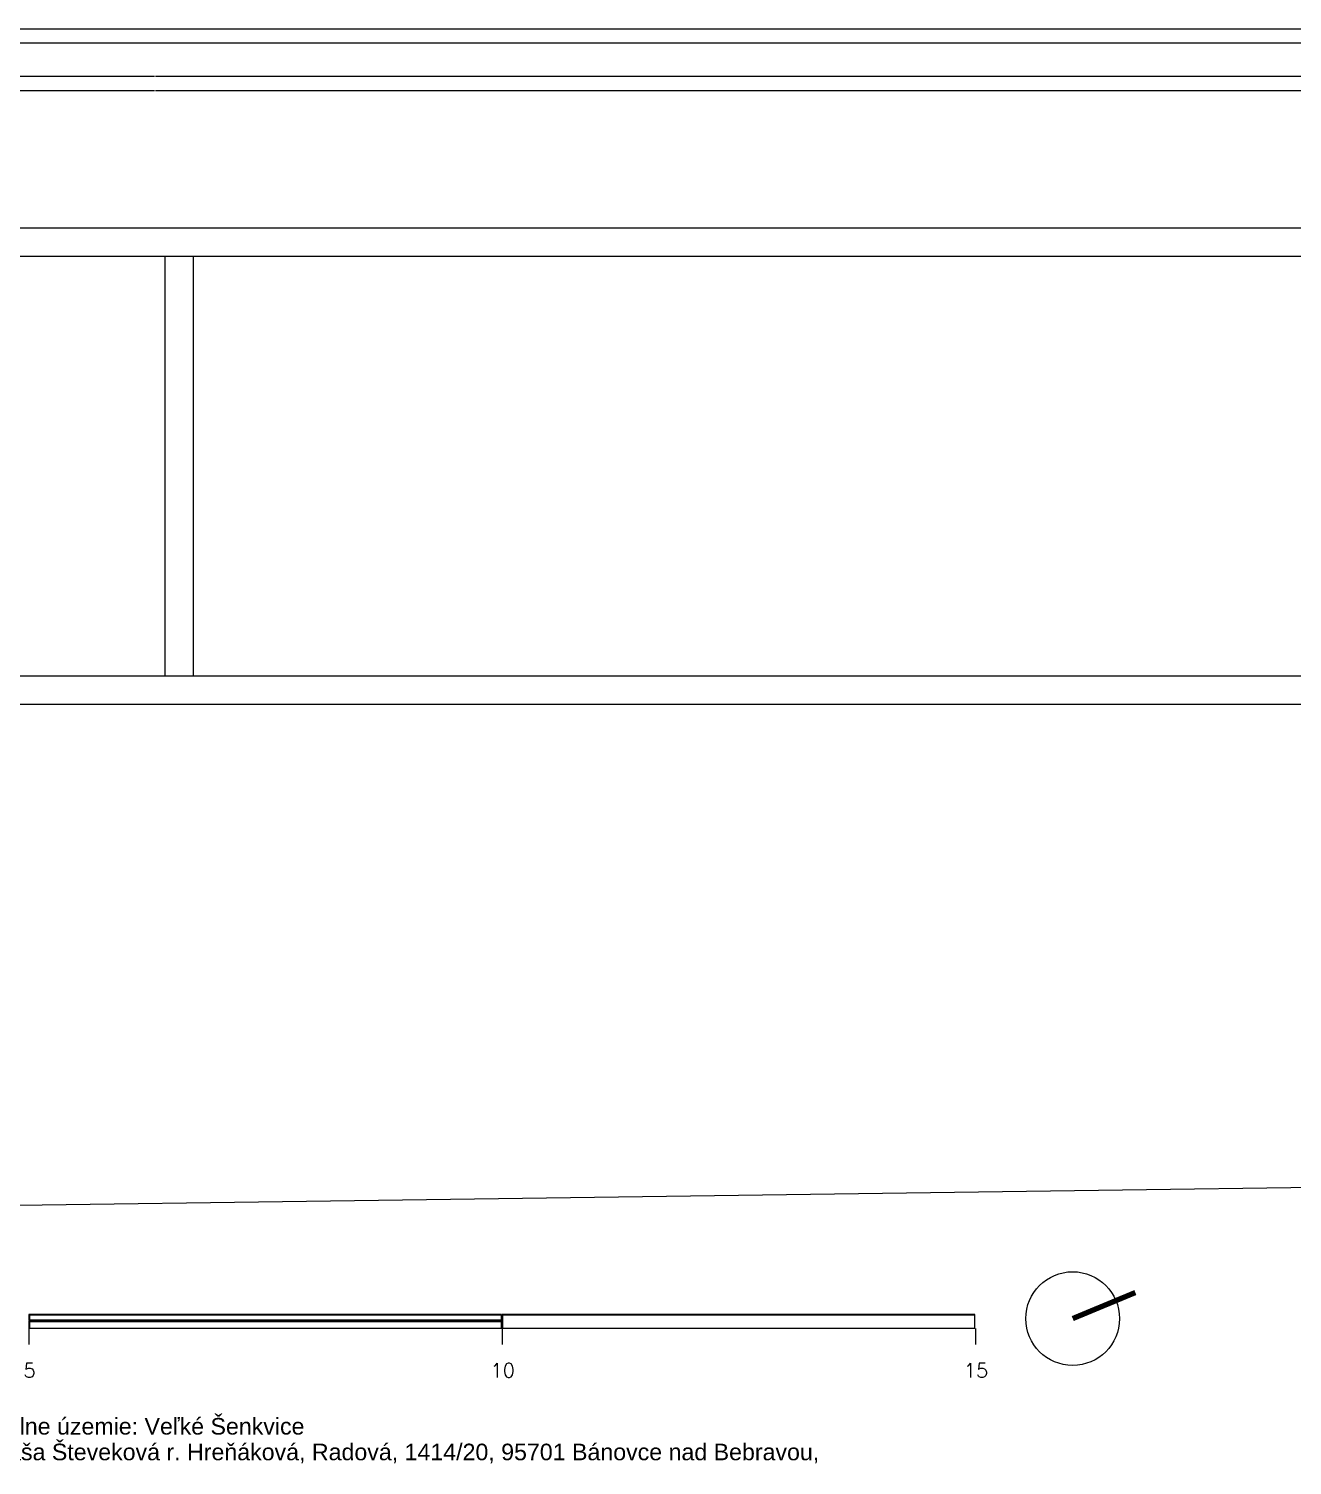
# Model space of a CAD drawing. Header units: millimetres. Extents: x 465413 to 965836, y 2516576 to 3795663.
# Drawn here: x 859411 to 872748, y 2807859 to 2823017 of the extents above; entities that cross this region are included whole.
import ezdxf
from ezdxf.enums import TextEntityAlignment as Align
from ezdxf.lldxf.tags import DXFTag

# ---------------------------------------------------------------- set-up
doc = ezdxf.new("R2010")
doc.units = ezdxf.units.MM
for name, color, linetype in [('DIM_100', 64, 'Continuous'), ('MUR-POH', 64, 'Continuous'), ('MUR_POH', 64, 'Continuous'), ('MUR_REZ', 3, 'Continuous'), ('TXT_50_MIESTN', 7, 'Continuous')]:
    doc.layers.add(name, color=color, linetype=linetype)
doc.styles.add('ARIAL', font='arial.ttf', dxfattribs={"height": 250})
doc.styles.add('SIMPLEX', font='SIMPLEX.SHX', dxfattribs={"width": 0.7})
tags = doc.linetypes.add('DASHED', pattern=[0.75, 0.5, -0.25]).pattern_tags.tags
tags[6:7] = [DXFTag(74, 4), DXFTag(75, 0), DXFTag(340, '0'), DXFTag(46, 1.0), DXFTag(50, 0.0), DXFTag(44, 0.0), DXFTag(45, 0.0)]
tags[4:5] = [DXFTag(74, 4), DXFTag(75, 0), DXFTag(340, '0'), DXFTag(46, 1.0), DXFTag(50, 0.0), DXFTag(44, 0.0), DXFTag(45, 0.0)]

msp = doc.modelspace()

# ---------------------------------------------------------------- linework, layer by layer
at = {"layer": 'MUR-POH', "color": 252}
for points in [[(854420.2, 2821017), (854420.2, 2822517), (860737.4, 2822517)], [(854420.2, 2821017), (854420.2, 2822517), (860737.4, 2822517)], [(860749.6, 2822517), (878642.2, 2822517)], [(860749.6, 2822517), (872592.7, 2822517)], [(854420.2, 2822367), (860737.4, 2822367)], [(854420.2, 2822367), (860737.4, 2822367)], [(860749.6, 2822367), (878642, 2822367)], [(860749.6, 2822367), (872692.7, 2822367)]]:
    msp.add_lwpolyline(points, dxfattribs=at)
at = {"layer": 'MUR-POH', "flags": 128}
for points in [[(864402.8, 2809449.5), (859413.4, 2809449.5), (859413.4, 2809393.6), (864402.8, 2809393.6), (864402.8, 2809449.5), (864402.8, 2809449.5)], [(864402.8, 2809388.3), (859413.4, 2809388.3), (859413.4, 2809383.4), (864402.8, 2809383.4), (864402.8, 2809388.3), (864402.8, 2809388.3)], [(864402.8, 2809378.1), (859413.4, 2809378.1), (859413.4, 2809306.8), (864402.8, 2809306.8), (864402.8, 2809378.1), (864402.8, 2809378.1)], [(859418.7, 2809393.6), (864402.8, 2809393.6), (864402.8, 2809444.2), (859418.7, 2809444.2), (859418.7, 2809393.6), (859418.7, 2809393.6)], [(859418.7, 2809383.4), (864402.8, 2809383.4), (864402.8, 2809383), (859418.7, 2809383), (859418.7, 2809383.4), (859418.7, 2809383.4)], [(859418.7, 2809306.8), (864402.8, 2809306.8), (864402.8, 2809372.8), (859418.7, 2809372.8), (859418.7, 2809306.8), (859418.7, 2809306.8)], [(869397.6, 2809449.5), (864408.1, 2809449.5), (864408.1, 2809306.8), (869397.6, 2809306.8), (869397.6, 2809449.5), (869397.6, 2809449.5)], [(864413.4, 2809306.8), (869397.6, 2809306.8), (869397.6, 2809444.2), (864413.4, 2809444.2), (864413.4, 2809306.8), (864413.4, 2809306.8)], [(859413.4, 2809301.5), (859413.4, 2809132.4)], [(859413.4, 2809301.5), (859413.4, 2809132.4)], [(864408.1, 2809301.5), (864408.1, 2809132.4)], [(869402.8, 2809301.5), (869402.8, 2809132.4)]]:
    msp.add_lwpolyline(points, dxfattribs=at)
at = {"layer": 'MUR_POH', "color": 8, "linetype": 'DASHED', "ltscale": 250, "flags": 128}
for points in [[(872992.7, 2815886.7), (854520.2, 2815886.7), (854520.2, 2820917), (872992.7, 2820917)], [(872992.7, 2816186.7), (854820.2, 2816186.7), (854820.2, 2820617), (872992.7, 2820617)], [(860849.6, 2816186.7), (860849.6, 2820617)], [(861149.6, 2816186.7), (861149.6, 2820617)]]:
    msp.add_lwpolyline(points, dxfattribs=at)
at = {"layer": 'MUR_REZ', "flags": 128}
msp.add_lwpolyline([(888696.1, 2811009.1), (855241.5, 2810542.8), (836277.3, 2810535.9), (836153.3, 2822857.3), (853679.2, 2823017), (888336.1, 2823017), (888696.1, 2811009.1)], dxfattribs=at)
at = {"layer": 'MUR_REZ'}
msp.add_lwpolyline([(854420.2, 2822867), (882099.4, 2822867)], dxfattribs=at)
at = {"layer": 'TXT_50_MIESTN', "const_width": 56.2}
msp.add_lwpolyline([(870430.3, 2809407.2), (871091.3, 2809681.8)], dxfattribs=at)
at = {"layer": 'TXT_50_MIESTN'}
msp.add_circle((870430.3, 2809407.2), 494.3, dxfattribs=at)

# ---------------------------------------------------------------- texts
at = {"layer": 'DIM_100', "color": 1, "style": 'SIMPLEX'}
for s, p in [('5', (859419.9, 2808785)), ('10', (864414.6, 2808785)), ('15', (869409.3, 2808785))]:
    msp.add_text(s, height=150, rotation=360, dxfattribs=at).set_placement(p, align=Align.CENTER)
at = {"layer": 'TXT_50_MIESTN', "style": 'ARIAL'}
for s, p in [('MIESTO: Parcelné číslo C-KN 55/ 2, Katastrálne územie:^JVeľké Šenkvice', (854384.1, 2808183.2)), ('STAVEBNÍK: Števek Juraj r. Števek Ing. a Dáša Števeková r. Hreňáková, Radová, 1414/20, 95701 Bánovce nad Bebravou,', (854384.1, 2807912.1))]:
    msp.add_text(s, height=175, rotation=360, dxfattribs=at).set_placement(p)

doc.saveas('drawing.dxf')
